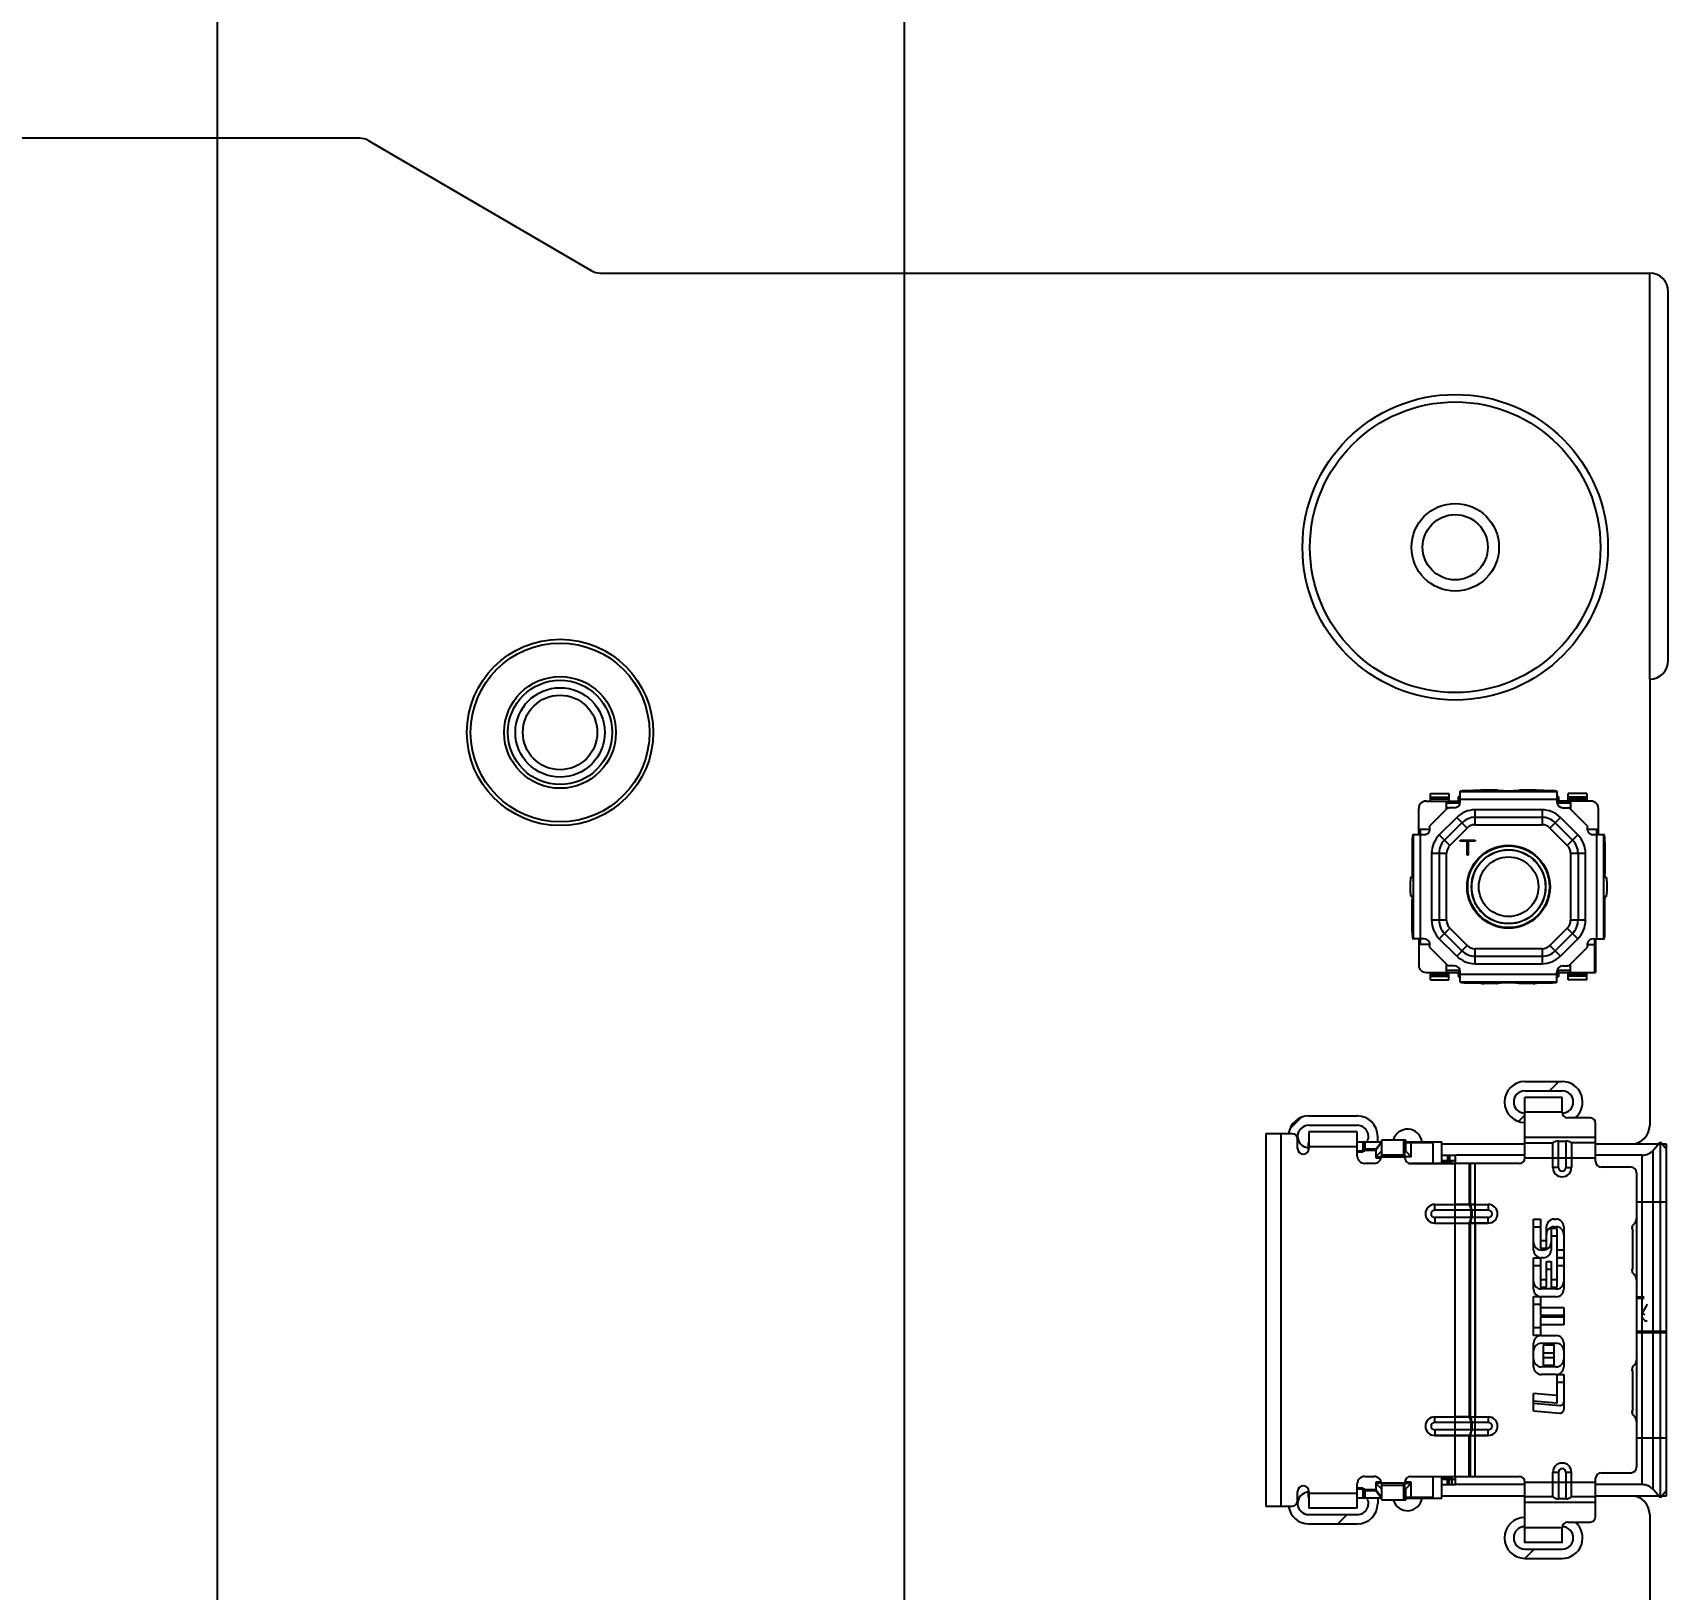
# Model space of a CAD drawing. Header units: millimetres. Extents: x 0 to 841, y 0 to 594.
# Drawn here: x 477.89 to 521.8, y 445.87 to 487.65 of the extents above; entities that cross this region are included whole.
import ezdxf

# ---------------------------------------------------------------- set-up
doc = ezdxf.new("R2010")
doc.units = ezdxf.units.MM
doc.header["$LTSCALE"] = 46.255
doc.layers.get('0').update_dxf_attribs({"linetype": 'CONTINUOUS'})
doc.layers.add('ASSEM_MEM', color=7, linetype='CONTINUOUS')
doc.styles.get("Standard").update_dxf_attribs({"font": 'txt', "width": 0.8})
doc.dimstyles.new('DIMSTYLE_1', dxfattribs={"dimtxt": 3, "dimasz": 2.1, "dimexe": 2, "dimexo": 1, "dimgap": 0.75, "dimtad": 0, "dimtih": 1, "dimtoh": 1, "dimzin": 0, "dimdsep": 46, "dimtxsty": 'STANDARD', "dimblk": '_FILLED', "dimblk1": '_FILLED', "dimblk2": '_FILLED', "dimcen": 0.09, "dimazin": 0, "dimtp": 0.01, "dimtm": 0.01, "dimtfac": 1, "dimtofl": 0, "dimtmove": 0, "dimatfit": 3, "dimldrblk": '_FILLED', "dimfxl": 1, "dimtolj": 1, "dimtzin": 0, "dimarcsym": 0})

# ---------------------------------------------------------------- blocks, each defined once
blk = doc.blocks.new('*D22')
at = {"color": 2, "linetype": 'CONTINUOUS'}
blk.add_line((482.856, 415.425), (482.856, 493.815), dxfattribs=at)
at = {"color": 2, "linetype": 'CONTINUOUS', "insert": (479.106, 495.315), "char_height": 3, "width": 12, "attachment_point": 1, "rotation": 90, "line_spacing_factor": 0.9}
blk.add_mtext('69.45', dxfattribs=at)
blk = doc.blocks.new('_FILLED')
at = {"color": 0, "linetype": 'BYBLOCK'}
blk.add_solid([(0, 0), (-1, 0.167), (-1, -0.167)], dxfattribs=at)
blk = doc.blocks.new('*D25')
at = {"color": 2, "linetype": 'CONTINUOUS'}
blk.add_line((501.301, 436.115), (501.301, 493.815), dxfattribs=at)
at = {"color": 2, "linetype": 'CONTINUOUS', "insert": (497.551, 495.315), "char_height": 3, "width": 12, "attachment_point": 1, "rotation": 90, "line_spacing_factor": 0.9}
blk.add_mtext('87.90', dxfattribs=at)

msp = doc.modelspace()

# ---------------------------------------------------------------- linework, layer by layer
at = {"layer": 'ASSEM_MEM', "color": 7, "linetype": 'CONTINUOUS'}
for p, q in [((486.665, 484.815), (417.138, 484.815)), ((486.918, 484.747), (492.884, 481.263)), ((493.136, 481.195), (521.301, 481.195)), ((521.301, 470.295), (521.301, 458.315)), ((515.413, 467.222), (515.913, 467.222)), ((515.413, 467.022), (515.413, 467.222)), ((515.913, 467.222), (515.913, 467.022)), ((516.213, 467.002), (516.213, 467.276)), ((516.766, 467.313), (516.361, 467.299)), ((516.85, 467.318), (516.832, 467.316)), ((517.181, 467.318), (516.85, 467.318)), ((517.188, 467.316), (517.181, 467.318)), ((517.844, 467.318), (517.839, 467.316)), ((518.177, 467.318), (517.844, 467.318)), ((518.195, 467.316), (518.177, 467.318)), ((518.666, 467.299), (518.261, 467.313)), ((518.813, 467.276), (518.813, 467.002)), ((519.613, 467.222), (519.113, 467.222)), ((519.113, 467.022), (519.113, 467.222)), ((519.613, 467.222), (519.613, 467.022)), ((515.101, 466.122), (515.101, 466.822)), ((515.301, 467.022), (516.163, 467.022)), ((515.892, 466.849), (515.391, 466.347)), ((515.413, 467.125), (515.913, 467.125)), ((515.851, 466.807), (515.851, 467.022)), ((516.053, 466.842), (515.927, 466.842)), ((516.213, 467.135), (516.163, 467.135)), ((516.163, 467.135), (516.213, 467.085)), ((516.163, 467.135), (516.163, 467.022)), ((516.163, 467.022), (516.198, 466.987)), ((516.198, 466.987), (516.21, 466.976)), ((518.863, 467.135), (518.813, 467.135)), ((518.863, 467.135), (518.813, 467.085)), ((518.828, 466.987), (518.817, 466.976)), ((518.863, 467.022), (518.828, 466.987)), ((518.863, 467.022), (518.863, 467.135)), ((519.726, 467.022), (518.863, 467.022)), ((518.973, 466.842), (519.099, 466.842)), ((519.613, 467.125), (519.113, 467.125)), ((519.636, 466.347), (519.135, 466.849)), ((519.176, 467.022), (519.176, 466.807)), ((519.926, 466.122), (519.926, 466.822)), ((516.262, 466.441), (515.795, 465.974)), ((516.616, 466.587), (518.411, 466.587)), ((518.765, 466.441), (519.232, 465.974)), ((514.926, 465.922), (514.926, 465.072)), ((514.951, 466.122), (515.244, 466.122)), ((515.101, 466.272), (515.404, 466.272)), ((516.213, 465.972), (516.613, 465.972)), ((516.213, 465.947), (516.213, 465.972)), ((516.401, 465.947), (516.213, 465.947)), ((516.401, 465.572), (516.401, 465.947)), ((516.613, 465.947), (516.426, 465.947)), ((516.426, 465.947), (516.426, 465.572)), ((516.613, 465.972), (516.613, 465.947)), ((519.623, 466.272), (519.926, 466.272)), ((519.782, 466.122), (520.076, 466.122)), ((520.101, 465.922), (520.101, 465.072)), ((515.648, 465.62), (515.648, 463.824)), ((516.426, 465.572), (516.401, 465.572)), ((519.378, 465.62), (519.378, 463.824)), ((514.913, 464.972), (514.888, 464.972)), ((520.113, 464.972), (520.138, 464.972)), ((514.876, 464.872), (514.876, 464.572)), ((520.151, 464.872), (520.151, 464.572)), ((514.913, 464.472), (514.888, 464.472)), ((514.926, 463.522), (514.926, 464.372)), ((520.101, 463.522), (520.101, 464.372)), ((520.113, 464.472), (520.138, 464.472)), ((515.244, 463.322), (514.951, 463.322)), ((515.101, 463.322), (515.101, 462.622)), ((516.262, 463.004), (515.795, 463.471)), ((518.765, 463.004), (519.232, 463.471)), ((519.782, 463.322), (520.076, 463.322)), ((519.831, 462.422), (519.831, 463.322)), ((519.851, 463.322), (519.851, 462.422)), ((515.404, 463.172), (515.101, 463.172)), ((515.391, 463.097), (515.892, 462.596)), ((516.616, 462.857), (518.411, 462.857)), ((519.135, 462.596), (519.636, 463.097)), ((519.623, 463.172), (519.831, 463.172)), ((515.301, 462.422), (516.163, 462.422)), ((515.413, 462.222), (515.413, 462.422)), ((515.851, 462.422), (515.851, 462.637)), ((515.913, 462.222), (515.913, 462.422)), ((516.053, 462.602), (515.927, 462.602)), ((516.163, 462.422), (516.198, 462.457)), ((516.163, 462.422), (516.163, 462.31)), ((516.163, 462.31), (516.213, 462.36)), ((516.198, 462.457), (516.21, 462.469)), ((516.213, 462.169), (516.213, 462.442)), ((518.813, 462.169), (518.813, 462.442)), ((518.863, 462.31), (518.813, 462.36)), ((518.828, 462.457), (518.817, 462.469)), ((518.863, 462.422), (518.828, 462.457)), ((518.863, 462.422), (519.851, 462.422)), ((518.863, 462.31), (518.863, 462.422)), ((518.973, 462.602), (519.099, 462.602)), ((519.113, 462.222), (519.113, 462.422)), ((519.176, 462.422), (519.176, 462.637)), ((519.613, 462.222), (519.613, 462.422)), ((515.413, 462.319), (515.913, 462.319)), ((515.413, 462.222), (515.913, 462.222)), ((516.163, 462.31), (516.213, 462.31)), ((516.361, 462.145), (516.766, 462.132)), ((516.832, 462.128), (516.85, 462.126)), ((517.181, 462.126), (516.85, 462.126)), ((517.181, 462.127), (517.188, 462.128)), ((517.839, 462.128), (517.844, 462.126)), ((518.177, 462.126), (517.844, 462.126)), ((518.177, 462.126), (518.195, 462.128)), ((518.261, 462.132), (518.666, 462.145)), ((518.813, 462.31), (518.863, 462.31)), ((519.613, 462.319), (519.113, 462.319)), ((519.613, 462.222), (519.113, 462.222)), ((517.951, 457.445), (517.951, 459.069)), ((518.949, 459.07), (517.952, 459.07)), ((518.95, 459.07), (518.949, 459.07)), ((518.949, 459.07), (518.95, 459.07)), ((518.95, 459.07), (518.95, 459.07)), ((518.95, 459.07), (518.951, 459.069)), ((518.951, 458.67), (518.951, 459.069)), ((518.951, 459.069), (518.951, 459.069)), ((519.701, 458.52), (519.101, 458.52)), ((511.701, 458.095), (511.001, 458.095)), ((511.001, 458.095), (511.001, 448.095)), ((511.851, 457.695), (511.851, 457.945)), ((513.451, 458.145), (512.151, 458.145)), ((512.151, 458.145), (512.151, 457.695)), ((513.451, 457.495), (513.451, 458.145)), ((519.851, 457.345), (519.851, 458.37)), ((512.151, 457.85), (512.131, 457.85)), ((512.131, 457.85), (512.131, 457.624)), ((513.451, 457.875), (514.101, 457.875)), ((513.651, 457.625), (513.451, 457.625)), ((513.601, 457.6), (513.451, 457.6)), ((513.601, 457.85), (513.651, 457.85)), ((513.601, 457.85), (513.601, 457.6)), ((513.601, 457.65), (513.951, 457.65)), ((513.651, 457.875), (513.651, 457.625)), ((513.951, 457.675), (513.651, 457.675)), ((513.951, 457.675), (514.101, 457.875)), ((514.101, 457.85), (513.951, 457.65)), ((513.951, 457.675), (513.951, 457.45)), ((514.101, 457.625), (513.951, 457.475)), ((514.751, 457.925), (514.101, 457.925)), ((514.101, 457.925), (514.101, 457.495)), ((514.701, 457.475), (514.701, 457.925)), ((514.701, 457.875), (515.726, 457.875)), ((514.731, 457.445), (514.731, 457.875)), ((514.751, 457.625), (514.731, 457.625)), ((514.751, 457.875), (514.751, 457.925)), ((514.751, 457.625), (514.751, 457.875)), ((515.492, 457.85), (514.751, 457.85)), ((514.751, 457.625), (514.901, 457.475)), ((514.901, 457.475), (514.901, 457.875)), ((515.492, 457.295), (515.492, 457.85)), ((515.726, 457.295), (515.726, 457.875)), ((515.726, 457.515), (516.076, 457.515)), ((516.076, 457.515), (516.076, 457.295)), ((517.951, 457.515), (516.148, 457.515)), ((517.951, 457.845), (518.701, 457.845)), ((518.701, 457.186), (518.701, 457.845)), ((518.851, 457.895), (519.051, 457.895)), ((519.851, 457.845), (519.201, 457.845)), ((519.201, 457.845), (519.201, 457.186)), ((521.101, 457.515), (519.851, 457.515)), ((521.594, 457.865), (521.398, 457.647)), ((521.594, 452.795), (521.594, 457.865)), ((521.751, 457.67), (521.594, 457.865)), ((521.751, 448.519), (521.751, 457.67)), ((513.901, 457.295), (513.651, 457.295)), ((513.951, 457.475), (514.098, 457.475)), ((513.951, 457.45), (514.094, 457.45)), ((514.731, 457.475), (514.701, 457.475)), ((514.901, 457.475), (514.731, 457.475)), ((517.801, 457.295), (514.881, 457.295)), ((514.881, 457.295), (516.081, 457.295)), ((516.076, 457.365), (515.726, 457.365)), ((515.726, 457.345), (515.99, 457.345)), ((520.801, 457.195), (520.001, 457.195)), ((520.951, 457.045), (520.951, 449.145)), ((515.531, 456.195), (516.969, 456.195)), ((515.531, 456.195), (516.081, 456.195)), ((516.457, 456.194), (516.081, 456.194)), ((516.478, 456.195), (516.457, 456.194)), ((518.186, 455.801), (518.366, 455.801)), ((518.186, 455.176), (518.186, 455.801)), ((518.366, 455.801), (518.366, 455.251)), ((518.734, 455.801), (518.791, 455.801)), ((515.531, 455.695), (516.969, 455.695)), ((516.478, 455.695), (516.457, 455.695)), ((516.619, 455.695), (516.478, 455.695)), ((516.969, 455.695), (516.619, 455.695)), ((518.186, 455.595), (518.366, 455.595)), ((518.186, 454.97), (518.186, 455.595)), ((518.366, 455.595), (518.366, 455.045)), ((518.528, 455.045), (518.528, 455.39)), ((518.529, 455.251), (518.529, 455.596)), ((518.653, 455.315), (518.653, 454.97)), ((518.654, 455.521), (518.654, 455.176)), ((518.791, 455.34), (518.678, 455.34)), ((518.791, 455.546), (518.679, 455.546)), ((518.733, 455.595), (518.791, 455.595)), ((518.816, 454.971), (518.816, 455.521)), ((518.816, 454.765), (518.816, 455.315)), ((518.996, 455.596), (518.996, 454.971)), ((518.996, 455.39), (518.996, 454.765)), ((520.851, 454.495), (520.851, 455.495)), ((518.391, 455.226), (518.503, 455.226)), ((518.391, 455.02), (518.503, 455.02)), ((518.448, 454.971), (518.391, 454.971)), ((518.996, 454.971), (518.816, 454.971)), ((518.186, 454.766), (518.366, 454.766)), ((518.186, 454.131), (518.186, 454.766)), ((518.186, 454.56), (518.366, 454.56)), ((518.186, 453.925), (518.186, 454.56)), ((518.366, 454.766), (518.366, 454.206)), ((518.366, 454.56), (518.366, 454)), ((518.448, 454.765), (518.391, 454.765)), ((518.528, 454.46), (518.653, 454.46)), ((518.528, 454), (518.528, 454.46)), ((518.529, 454.666), (518.654, 454.666)), ((518.529, 454.206), (518.529, 454.666)), ((518.653, 454.46), (518.653, 454)), ((518.654, 454.666), (518.654, 454.206)), ((518.816, 454.766), (518.996, 454.766)), ((518.816, 454.206), (518.816, 454.766)), ((518.996, 454.765), (518.816, 454.765)), ((518.816, 454.56), (518.996, 454.56)), ((518.816, 454), (518.816, 454.56)), ((518.996, 454.766), (518.996, 454.131)), ((518.996, 454.56), (518.996, 453.925)), ((518.391, 454.181), (518.503, 454.181)), ((518.678, 454.181), (518.791, 454.181)), ((518.186, 453.721), (518.366, 453.721)), ((518.186, 452.881), (518.186, 453.721)), ((518.366, 453.721), (518.366, 453.454)), ((518.391, 453.975), (518.503, 453.975)), ((518.791, 453.926), (518.391, 453.926)), ((518.791, 453.72), (518.391, 453.72)), ((518.678, 453.975), (518.791, 453.975)), ((520.951, 453.72), (521.151, 453.72)), ((521.151, 453.67), (520.951, 453.67)), ((518.186, 453.515), (518.366, 453.515)), ((518.186, 452.675), (518.186, 453.515)), ((518.366, 453.515), (518.366, 453.247)), ((518.366, 453.149), (518.366, 452.881)), ((518.391, 453.429), (518.996, 453.429)), ((518.391, 453.222), (518.996, 453.222)), ((518.996, 453.174), (518.391, 453.174)), ((518.996, 453.429), (518.996, 453.174)), ((518.996, 453.222), (518.996, 452.967)), ((521.237, 453.52), (521.107, 453.295)), ((518.366, 452.881), (518.186, 452.881)), ((518.366, 452.942), (518.366, 452.675)), ((518.996, 452.967), (518.391, 452.967)), ((518.391, 452.676), (518.791, 452.676)), ((521.751, 452.745), (520.951, 452.745)), ((520.973, 452.795), (521.751, 452.795)), ((521.594, 448.325), (521.594, 452.745)), ((518.366, 452.675), (518.186, 452.675)), ((518.186, 452.041), (518.186, 452.471)), ((518.186, 451.835), (518.186, 452.265)), ((518.391, 452.47), (518.791, 452.47)), ((518.441, 452.397), (518.441, 452.116)), ((518.716, 452.421), (518.466, 452.421)), ((518.741, 452.116), (518.741, 452.396)), ((518.996, 452.471), (518.996, 452.041)), ((518.996, 452.265), (518.996, 451.835)), ((518.791, 451.836), (518.391, 451.836)), ((518.441, 452.19), (518.441, 451.91)), ((518.466, 452.215), (518.716, 452.215)), ((518.466, 452.091), (518.716, 452.091)), ((518.466, 451.885), (518.716, 451.885)), ((518.741, 451.91), (518.741, 452.19)), ((518.791, 451.63), (518.391, 451.63)), ((518.816, 451.631), (518.996, 451.631)), ((518.816, 451.091), (518.816, 451.631)), ((518.816, 451.425), (518.996, 451.425)), ((518.816, 450.885), (518.816, 451.425)), ((518.996, 451.631), (518.996, 450.901)), ((518.996, 451.425), (518.996, 450.695)), ((520.851, 450.695), (520.851, 451.695)), ((518.789, 451.066), (518.186, 451.119)), ((518.186, 450.863), (518.186, 451.119)), ((515.531, 450.495), (516.081, 450.495)), ((515.531, 450.495), (516.969, 450.495)), ((516.457, 450.495), (516.081, 450.495)), ((516.478, 450.494), (516.457, 450.494)), ((516.478, 450.494), (516.619, 450.494)), ((518.789, 450.86), (518.186, 450.912)), ((518.186, 450.656), (518.186, 450.912)), ((518.186, 450.863), (518.887, 450.802)), ((518.186, 450.656), (518.887, 450.595)), ((516.457, 449.995), (515.531, 449.995)), ((515.531, 449.995), (516.969, 449.995)), ((516.457, 449.995), (516.478, 449.995)), ((516.969, 449.995), (516.619, 449.995)), ((513.651, 448.895), (513.901, 448.895)), ((514.094, 448.74), (513.951, 448.74)), ((513.951, 448.74), (513.951, 448.515)), ((514.731, 448.315), (514.731, 448.745)), ((514.901, 448.74), (514.731, 448.74)), ((514.881, 448.895), (517.801, 448.895)), ((514.901, 448.315), (514.901, 448.74)), ((515.492, 448.34), (515.492, 448.895)), ((515.726, 448.315), (515.726, 448.895)), ((515.99, 448.845), (515.726, 448.845)), ((515.726, 448.825), (516.076, 448.825)), ((516.076, 448.895), (516.076, 448.675)), ((517.951, 447.121), (517.951, 448.745)), ((518.701, 448.345), (518.701, 449.004)), ((519.201, 448.345), (519.201, 449.004)), ((519.851, 447.82), (519.851, 448.845)), ((520.001, 448.995), (520.801, 448.995)), ((511.851, 448.245), (511.851, 448.495)), ((512.131, 448.565), (512.131, 448.34)), ((512.131, 448.34), (512.151, 448.34)), ((512.151, 448.495), (512.151, 448.045)), ((513.451, 448.045), (513.451, 448.695)), ((513.451, 448.59), (513.601, 448.59)), ((513.451, 448.565), (513.651, 448.565)), ((514.101, 448.315), (513.451, 448.315)), ((513.601, 448.59), (513.601, 448.34)), ((513.601, 448.54), (513.951, 448.54)), ((513.651, 448.34), (513.601, 448.34)), ((513.651, 448.565), (513.651, 448.315)), ((513.651, 448.515), (513.951, 448.515)), ((514.098, 448.715), (513.951, 448.715)), ((513.951, 448.715), (514.101, 448.565)), ((513.951, 448.54), (514.101, 448.34)), ((513.951, 448.515), (514.101, 448.315)), ((514.101, 448.695), (514.101, 448.265)), ((514.731, 448.715), (514.701, 448.715)), ((514.701, 448.265), (514.701, 448.715)), ((514.701, 448.315), (515.726, 448.315)), ((514.731, 448.715), (514.901, 448.715)), ((514.731, 448.565), (514.751, 448.565)), ((514.751, 448.565), (514.901, 448.715)), ((514.751, 448.315), (514.751, 448.565)), ((514.751, 448.34), (515.492, 448.34)), ((514.751, 448.315), (514.751, 448.265)), ((515.726, 448.675), (516.076, 448.675)), ((517.951, 448.675), (516.148, 448.675)), ((518.701, 448.345), (517.951, 448.345)), ((519.051, 448.295), (518.851, 448.295)), ((519.851, 448.345), (519.201, 448.345)), ((521.101, 448.675), (519.851, 448.675)), ((521.594, 448.325), (521.398, 448.542)), ((521.751, 448.519), (521.594, 448.325)), ((511.001, 448.095), (511.701, 448.095)), ((513.451, 448.045), (512.151, 448.045)), ((514.101, 448.265), (514.751, 448.265)), ((521.301, 447.875), (521.301, 444.795)), ((518.951, 447.121), (518.951, 447.52)), ((519.101, 447.67), (519.701, 447.67)), ((518.949, 447.12), (517.952, 447.12))]:
    msp.add_line(p, q, dxfattribs=at)
at = {"layer": 'ASSEM_MEM', "color": 4, "linetype": 'CONTINUOUS'}
for p, q in [((521.301, 470.295), (521.301, 481.195)), ((521.801, 470.795), (521.801, 480.695)), ((517.951, 459.495), (518.951, 459.495)), ((517.951, 459.245), (518.951, 459.245)), ((512.151, 458.57), (513.451, 458.57)), ((512.151, 458.32), (513.451, 458.32)), ((514.001, 457.875), (514.001, 458.02)), ((517.951, 457.815), (515.726, 457.815)), ((521.751, 457.815), (519.851, 457.815)), ((521.751, 457.67), (521.751, 457.815)), ((514.001, 448.315), (514.001, 448.17)), ((515.726, 448.375), (517.951, 448.375)), ((519.851, 448.375), (521.751, 448.375)), ((521.751, 448.375), (521.751, 448.519)), ((512.151, 447.87), (513.451, 447.87)), ((512.151, 447.62), (513.451, 447.62)), ((517.951, 446.945), (518.951, 446.945)), ((517.951, 446.695), (518.951, 446.695))]:
    msp.add_line(p, q, dxfattribs=at)
at = {"layer": 'ASSEM_MEM', "color": 9, "linetype": 'CONTINUOUS'}
for p, q in [((518.813, 467.272), (516.213, 467.272)), ((516.832, 467.316), (517.188, 467.316)), ((517.839, 467.316), (518.195, 467.316)), ((515.913, 467.071), (515.413, 467.071)), ((515.851, 466.972), (516.209, 466.972)), ((516.213, 467.074), (518.813, 467.074)), ((518.411, 466.787), (516.616, 466.787)), ((516.616, 466.387), (516.616, 466.787)), ((518.411, 466.787), (518.411, 466.387)), ((518.817, 466.972), (519.176, 466.972)), ((519.613, 467.071), (519.113, 467.071)), ((515.653, 466.115), (516.121, 466.582)), ((516.403, 466.299), (515.936, 465.832)), ((516.121, 466.582), (516.403, 466.299)), ((516.616, 466.387), (518.411, 466.387)), ((518.623, 466.299), (518.906, 466.582)), ((519.09, 465.832), (518.623, 466.299)), ((518.906, 466.582), (519.373, 466.115)), ((514.953, 466.122), (514.953, 463.322)), ((515.151, 466.122), (515.151, 466.272)), ((515.151, 463.322), (515.151, 466.122)), ((515.936, 465.832), (515.653, 466.115)), ((519.373, 466.115), (519.09, 465.832)), ((519.875, 466.122), (519.875, 463.322)), ((519.876, 466.272), (519.876, 466.122)), ((520.074, 463.322), (520.074, 466.122)), ((515.448, 465.62), (515.848, 465.62)), ((515.448, 465.62), (515.448, 463.824)), ((515.848, 463.824), (515.848, 465.62)), ((519.178, 465.62), (519.578, 465.62)), ((519.178, 465.62), (519.178, 463.824)), ((519.578, 463.824), (519.578, 465.62)), ((515.848, 463.824), (515.448, 463.824)), ((519.578, 463.824), (519.178, 463.824)), ((515.151, 463.172), (515.151, 463.322)), ((515.653, 463.329), (515.936, 463.612)), ((516.121, 462.862), (515.653, 463.329)), ((515.936, 463.612), (516.403, 463.145)), ((518.623, 463.145), (519.09, 463.612)), ((519.373, 463.329), (518.906, 462.862)), ((519.09, 463.612), (519.373, 463.329)), ((516.403, 463.145), (516.121, 462.862)), ((518.411, 463.057), (516.616, 463.057)), ((516.616, 462.657), (516.616, 463.057)), ((518.411, 463.057), (518.411, 462.657)), ((518.906, 462.862), (518.623, 463.145)), ((515.413, 462.374), (515.913, 462.374)), ((516.209, 462.472), (515.851, 462.472)), ((518.813, 462.371), (516.213, 462.371)), ((516.616, 462.657), (518.411, 462.657)), ((519.176, 462.472), (518.817, 462.472)), ((519.113, 462.374), (519.613, 462.374)), ((516.213, 462.172), (518.813, 462.172)), ((517.188, 462.128), (516.832, 462.128)), ((518.195, 462.128), (517.839, 462.128)), ((518.951, 458.67), (517.951, 458.67)), ((511.401, 458.095), (511.401, 448.095)), ((519.851, 457.995), (517.951, 457.995)), ((513.451, 457.745), (512.151, 457.745)), ((514.101, 457.525), (514.701, 457.525)), ((514.722, 457.875), (514.722, 457.925)), ((514.729, 457.925), (514.729, 457.875)), ((515.875, 457.515), (515.875, 457.345)), ((515.926, 457.515), (515.926, 457.295)), ((518.851, 457.186), (518.851, 457.895)), ((519.051, 457.895), (519.051, 457.186)), ((521.101, 452.795), (521.101, 457.515)), ((521.398, 452.795), (521.398, 457.647)), ((514.1, 457.475), (514.701, 457.475)), ((515.875, 457.345), (515.876, 457.295)), ((515.99, 457.345), (515.954, 457.295)), ((516.081, 448.895), (516.081, 457.295)), ((516.457, 457.295), (516.457, 456.194)), ((516.478, 457.295), (516.478, 456.195)), ((516.619, 448.895), (516.619, 457.295)), ((517.951, 457.445), (519.851, 457.445)), ((518.851, 457.186), (518.701, 457.186)), ((519.051, 457.186), (519.201, 457.186)), ((515.531, 456.045), (515.531, 456.195)), ((516.969, 456.195), (516.969, 456.045)), ((520.951, 456.265), (521.751, 456.265)), ((516.969, 456.045), (515.531, 456.045)), ((516.969, 455.845), (515.531, 455.845)), ((515.531, 455.845), (515.531, 455.695)), ((516.504, 456.045), (516.504, 455.845)), ((516.525, 456.045), (516.525, 455.845)), ((516.619, 455.695), (516.619, 455.845)), ((516.969, 455.695), (516.969, 455.845)), ((516.081, 450.495), (516.081, 455.695)), ((516.457, 455.695), (516.457, 450.495)), ((516.457, 455.695), (516.457, 450.494)), ((516.478, 450.495), (516.478, 455.695)), ((516.478, 455.695), (516.478, 450.494)), ((516.619, 455.695), (516.619, 450.495)), ((521.101, 448.675), (521.101, 452.745)), ((521.398, 448.542), (521.398, 452.745)), ((515.531, 450.345), (515.531, 450.495)), ((516.969, 450.495), (516.969, 450.345)), ((516.969, 450.345), (515.531, 450.345)), ((516.969, 450.145), (515.531, 450.145)), ((515.531, 450.145), (515.531, 449.995)), ((516.504, 450.345), (516.504, 450.145)), ((516.525, 450.345), (516.525, 450.145)), ((516.969, 449.995), (516.969, 450.145)), ((516.457, 448.895), (516.457, 449.995)), ((516.478, 449.995), (516.478, 448.895)), ((521.751, 449.925), (520.951, 449.925)), ((515.876, 448.895), (515.875, 448.845)), ((515.875, 448.675), (515.875, 448.845)), ((515.926, 448.675), (515.926, 448.895)), ((515.954, 448.895), (515.99, 448.845)), ((515.99, 448.845), (515.99, 448.675)), ((517.951, 448.745), (519.851, 448.745)), ((518.851, 449.004), (518.701, 449.004)), ((518.851, 449.004), (518.851, 448.295)), ((519.201, 449.004), (519.051, 449.004)), ((519.051, 449.004), (519.051, 448.295)), ((512.151, 448.445), (513.451, 448.445)), ((514.701, 448.715), (514.1, 448.715)), ((514.101, 448.665), (514.701, 448.665)), ((514.722, 448.265), (514.722, 448.315)), ((514.729, 448.315), (514.729, 448.265)), ((519.851, 448.195), (517.951, 448.195)), ((517.951, 447.52), (518.951, 447.52))]:
    msp.add_line(p, q, dxfattribs=at)
at = {"layer": 'ASSEM_MEM', "color": 2, "linetype": 'CONTINUOUS'}
for p, q in [((518.608, 459.245), (518.858, 459.495)), ((511.64, 458.224), (511.946, 458.53)), ((517.784, 458.421), (517.951, 458.588)), ((512.929, 447.62), (513.179, 447.87)), ((517.951, 446.695), (518.201, 446.945))]:
    msp.add_line(p, q, dxfattribs=at)
at = {"layer": 'ASSEM_MEM', "color": 7, "linetype": 'CONTINUOUS'}
for centre, radius in [((516.081, 473.835), 4.1), ((516.081, 473.835), 3.9), ((516.081, 473.835), 1.175), ((516.081, 473.835), 0.875), ((492.051, 468.865), 2.5), ((492.051, 468.865), 2.4), ((492.051, 468.865), 1.5), ((492.051, 468.865), 1.4), ((492.051, 468.865), 1.2), ((492.051, 468.865), 1), ((517.513, 464.722), 1.113), ((517.513, 464.722), 0.99), ((517.513, 464.722), 0.8)]:
    msp.add_circle(centre, radius, dxfattribs=at)
at = {"layer": 'ASSEM_MEM', "color": 9, "linetype": 'CONTINUOUS'}
for radius in [1.095, 0.995]:
    msp.add_circle((517.513, 464.722), radius, dxfattribs=at)
at = {"layer": 'ASSEM_MEM', "color": 7, "linetype": 'CONTINUOUS'}
for centre, radius, start, end in [((486.665, 484.315), 0.5, 59.7206, 90), ((493.136, 481.695), 0.5, 239.7206, 270), ((515.301, 466.822), 0.2, 90, 180), ((515.927, 466.942), 0.1, 249.4698, 270), ((516.053, 467.002), 0.16, 270, 360), ((518.973, 467.002), 0.16, 180, 270), ((519.099, 466.942), 0.1, 270, 290.5302), ((519.726, 466.822), 0.2, 0, 90), ((515.244, 466.282), 0.16, 270, 23.9794), ((516.616, 466.087), 0.5, 90, 135), ((518.411, 466.087), 0.5, 45, 90), ((519.782, 466.282), 0.16, 156.0206, 270), ((516.148, 465.62), 0.5, 135, 180), ((518.878, 465.62), 0.5, 0, 45), ((516.148, 463.824), 0.5, 180, 225), ((518.878, 463.824), 0.5, 315, 360), ((515.244, 463.162), 0.16, 336.0206, 90), ((519.782, 463.162), 0.16, 90, 203.9794), ((516.616, 463.357), 0.5, 225, 270), ((518.411, 463.357), 0.5, 270, 315), ((515.301, 462.622), 0.2, 180, 270), ((515.927, 462.502), 0.1, 90, 110.5302), ((516.053, 462.442), 0.16, 0, 90), ((518.973, 462.442), 0.16, 90, 180), ((519.099, 462.502), 0.1, 69.4698, 90), ((519.101, 458.67), 0.15, 180, 270), ((518.951, 458.945), 0.3, 270, 270.6994), ((519.701, 458.37), 0.15, 0, 90), ((511.701, 457.945), 0.15, 0, 90), ((520.801, 458.315), 0.5, 270, 360), ((512.001, 457.695), 0.15, 180, 360), ((512.151, 458.02), 0.3, 266.2413, 270), ((513.451, 458.02), 0.3, 330.9412, 331.0695), ((518.851, 457.645), 0.25, 90, 126.8699), ((519.051, 457.645), 0.25, 53.1301, 90), ((521.101, 457.915), 0.4, 270, 318), ((513.651, 457.495), 0.2, 180, 270), ((513.901, 457.495), 0.2, 270, 360), ((514.881, 457.445), 0.15, 180, 270.0373), ((517.801, 457.445), 0.15, 270, 360), ((518.951, 457.186), 0.25, 180, 360), ((520.001, 457.345), 0.15, 180, 270), ((520.801, 457.045), 0.15, 0, 90), ((515.531, 455.945), 0.25, 90, 270), ((516.969, 455.945), 0.25, 270, 90), ((518.734, 455.596), 0.205, 90, 180), ((518.791, 455.596), 0.205, 0, 90), ((520.751, 455.826), 0.2, 307.9799, 360), ((518.733, 455.39), 0.205, 90, 180), ((518.678, 455.315), 0.025, 90, 180), ((518.679, 455.521), 0.025, 90, 180), ((518.791, 455.39), 0.205, 0, 90), ((518.791, 455.521), 0.025, 0, 90), ((518.791, 455.315), 0.025, 0, 90), ((520.951, 455.57), 0.125, 127.9799, 219.7151), ((518.391, 455.176), 0.205, 180, 270), ((518.391, 454.97), 0.205, 180, 270), ((518.391, 455.251), 0.025, 180, 269.5417), ((518.391, 455.045), 0.025, 180, 270), ((518.449, 455.176), 0.205, 269.9441, 360), ((518.448, 454.97), 0.205, 270, 360), ((518.504, 455.251), 0.025, 269.5417, 360), ((518.503, 455.045), 0.025, 270, 360), ((520.951, 454.42), 0.125, 140.2849, 232.0201), ((518.391, 454.131), 0.205, 180, 270), ((518.391, 454.206), 0.025, 180, 269.5417), ((518.391, 454), 0.025, 180, 270), ((518.504, 454.206), 0.025, 269.5417, 360), ((518.503, 454), 0.025, 270, 360), ((518.678, 454), 0.025, 180, 270), ((518.679, 454.206), 0.025, 180, 269.5417), ((518.791, 454.206), 0.025, 269.5417, 360), ((518.791, 454.131), 0.205, 270, 360), ((518.791, 454), 0.025, 270, 360), ((520.751, 454.164), 0.2, 0, 52.0201), ((518.391, 453.925), 0.205, 180, 270), ((518.791, 453.925), 0.205, 270, 360), ((518.391, 453.454), 0.025, 179.9284, 269.3125), ((518.391, 453.247), 0.025, 180, 270), ((518.391, 453.149), 0.025, 90.4583, 180), ((521.237, 453.22), 0.15, 150, 270), ((521.237, 453.22), 0.1, 150, 180), ((518.391, 452.471), 0.205, 90.0559, 180), ((518.391, 452.942), 0.025, 90, 180), ((518.791, 452.471), 0.205, 0, 90), ((520.973, 452.945), 0.15, 261.4036, 270), ((518.391, 452.265), 0.205, 90, 180), ((518.466, 452.396), 0.025, 90.6875, 179.1486), ((518.716, 452.396), 0.025, 0.0035, 90), ((518.791, 452.265), 0.205, 0, 90), ((518.391, 452.041), 0.205, 180, 270), ((518.391, 451.835), 0.205, 180, 270), ((518.466, 452.19), 0.025, 90, 180), ((518.466, 452.116), 0.025, 180, 270), ((518.466, 451.91), 0.025, 180, 270), ((518.716, 452.19), 0.025, 0, 90), ((518.716, 452.116), 0.025, 270, 360), ((518.716, 451.91), 0.025, 270, 360), ((518.791, 452.041), 0.205, 269.9441, 360), ((518.791, 451.835), 0.205, 270, 360), ((520.951, 451.77), 0.125, 127.9799, 219.7151), ((520.751, 452.026), 0.2, 307.9799, 360), ((518.791, 451.091), 0.025, 264.5439, 359.9999), ((515.531, 450.245), 0.25, 90, 270), ((516.969, 450.245), 0.25, 270, 90), ((518.791, 450.885), 0.025, 265, 360), ((518.896, 450.901), 0.1, 264.9424, 360), ((518.896, 450.695), 0.1, 265, 360), ((520.951, 450.62), 0.125, 140.2849, 232.0201), ((520.751, 450.364), 0.2, 0, 52.0201), ((518.951, 449.004), 0.25, 0, 180), ((513.651, 448.695), 0.2, 90, 180), ((513.901, 448.695), 0.2, 0, 90), ((514.881, 448.745), 0.15, 90, 180), ((517.801, 448.745), 0.15, 0, 89.9627), ((520.001, 448.845), 0.15, 90, 180), ((520.801, 449.145), 0.15, 270, 360), ((512.001, 448.495), 0.15, 0, 180), ((513.451, 448.17), 0.3, 28.9305, 30), ((518.851, 448.545), 0.25, 233.1301, 270), ((519.051, 448.545), 0.25, 270, 306.8699), ((520.801, 447.875), 0.5, 0, 90), ((521.101, 448.275), 0.4, 42, 90), ((511.701, 448.245), 0.15, 270, 360), ((519.101, 447.52), 0.15, 90, 180), ((518.951, 447.245), 0.3, 89.3007, 90), ((519.701, 447.82), 0.15, 270, 360)]:
    msp.add_arc(centre, radius, start, end, dxfattribs=at)
at = {"layer": 'ASSEM_MEM', "color": 4, "linetype": 'CONTINUOUS'}
for centre, radius, start, end in [((521.301, 480.695), 0.5, 0, 90), ((521.301, 470.795), 0.5, 270, 360), ((517.951, 458.945), 0.55, 90, 270), ((518.951, 458.945), 0.55, 309.3858, 90), ((517.951, 458.945), 0.3, 90, 270), ((518.951, 458.945), 0.3, 270.6994, 90), ((512.151, 458.02), 0.55, 90, 172.1592), ((513.451, 458.02), 0.55, 0, 90), ((512.151, 458.02), 0.3, 90, 266.2413), ((513.451, 458.02), 0.3, 331.0695, 90), ((514.801, 457.815), 0.4, 8.6287, 164.0325), ((512.151, 448.17), 0.3, 93.7587, 270), ((513.451, 448.17), 0.3, 270, 28.9305), ((514.801, 448.375), 0.4, 195.9675, 351.3713), ((512.151, 448.17), 0.55, 187.8408, 270), ((513.451, 448.17), 0.55, 270, 360), ((517.951, 447.245), 0.55, 90, 270), ((517.951, 447.245), 0.3, 90, 270), ((518.951, 447.245), 0.55, 270, 50.6142), ((518.951, 447.245), 0.3, 270, 89.3007)]:
    msp.add_arc(centre, radius, start, end, dxfattribs=at)
at = {"layer": 'ASSEM_MEM', "color": 9, "linetype": 'CONTINUOUS'}
for centre, radius, start, end in [((516.616, 466.087), 0.7, 90, 135), ((518.411, 466.087), 0.7, 45, 90), ((516.616, 466.087), 0.3, 90, 135), ((518.411, 466.087), 0.3, 45, 90), ((516.148, 465.62), 0.7, 135, 180), ((518.878, 465.62), 0.7, 0, 45), ((516.148, 465.62), 0.3, 135, 180), ((518.878, 465.62), 0.3, 0, 45), ((516.148, 463.824), 0.7, 180, 225), ((518.878, 463.824), 0.3, 315, 360), ((518.878, 463.824), 0.7, 315, 360), ((516.616, 463.357), 0.7, 225, 270), ((516.616, 463.357), 0.3, 225, 270), ((518.411, 463.357), 0.3, 270, 315), ((518.411, 463.357), 0.7, 270, 315), ((518.951, 457.186), 0.1, 180, 360), ((515.531, 455.945), 0.1, 90, 270), ((516.969, 455.945), 0.1, 270, 90), ((515.531, 450.245), 0.1, 90, 270), ((516.969, 450.245), 0.1, 270, 90), ((518.951, 449.004), 0.1, 0, 180)]:
    msp.add_arc(centre, radius, start, end, dxfattribs=at)
at = {"layer": 'ASSEM_MEM', "color": 7, "linetype": 'CONTINUOUS'}
for points, knots in [([(516.361, 467.299), (516.341, 467.299), (516.306, 467.297), (516.264, 467.292), (516.238, 467.288), (516.226, 467.285), (516.219, 467.282), (516.216, 467.28), (516.213, 467.277), (516.213, 467.276)], [0, 0, 0, 0, 0.390019, 0.703815, 0.82201, 0.910537, 0.943327, 0.968591, 1, 1, 1, 1]), ([(516.832, 467.316), (516.827, 467.316), (516.805, 467.314), (516.783, 467.313), (516.766, 467.313)], [0, 0, 0, 0, 0.232578, 1, 1, 1, 1]), ([(517.513, 467.289), (517.479, 467.289), (517.413, 467.291), (517.322, 467.296), (517.255, 467.303), (517.212, 467.31), (517.195, 467.314), (517.188, 467.316)], [0, 0, 0, 0, 0.314779, 0.602057, 0.836986, 0.928441, 1, 1, 1, 1]), ([(517.839, 467.316), (517.831, 467.314), (517.814, 467.31), (517.771, 467.303), (517.705, 467.296), (517.613, 467.291), (517.548, 467.289), (517.513, 467.289)], [0, 0, 0, 0, 0.071559, 0.163014, 0.397943, 0.685221, 1, 1, 1, 1]), ([(518.261, 467.313), (518.255, 467.313), (518.233, 467.314), (518.211, 467.315), (518.195, 467.316)], [0, 0, 0, 0, 0.265335, 1, 1, 1, 1]), ([(518.813, 467.276), (518.813, 467.277), (518.811, 467.28), (518.807, 467.282), (518.8, 467.285), (518.788, 467.288), (518.762, 467.292), (518.721, 467.297), (518.685, 467.299), (518.666, 467.299)], [0, 0, 0, 0, 0.031409, 0.056673, 0.089463, 0.17799, 0.296185, 0.609982, 1, 1, 1, 1]), ([(514.951, 466.122), (514.949, 466.122), (514.946, 466.119), (514.943, 466.113), (514.94, 466.103), (514.936, 466.087), (514.933, 466.062), (514.93, 466.032), (514.927, 465.985), (514.926, 465.948), (514.926, 465.922)], [0, 0, 0, 0, 0.030552, 0.056674, 0.090981, 0.183862, 0.30695, 0.456, 0.625477, 1, 1, 1, 1]), ([(520.101, 465.922), (520.101, 465.948), (520.1, 465.985), (520.097, 466.032), (520.094, 466.062), (520.09, 466.087), (520.087, 466.103), (520.083, 466.113), (520.081, 466.119), (520.078, 466.122), (520.076, 466.122)], [0, 0, 0, 0, 0.374523, 0.544, 0.693049, 0.816138, 0.909019, 0.943326, 0.969448, 1, 1, 1, 1]), ([(514.888, 464.972), (514.887, 464.972), (514.885, 464.969), (514.883, 464.964), (514.881, 464.954), (514.878, 464.936), (514.876, 464.909), (514.876, 464.885), (514.876, 464.872)], [0, 0, 0, 0, 0.030559, 0.090866, 0.183763, 0.306903, 0.625389, 1, 1, 1, 1]), ([(514.926, 465.072), (514.926, 465.059), (514.925, 465.036), (514.923, 465.008), (514.92, 464.99), (514.918, 464.981), (514.917, 464.975), (514.914, 464.972), (514.913, 464.972)], [0, 0, 0, 0, 0.374611, 0.693096, 0.816237, 0.909133, 0.969441, 1, 1, 1, 1]), ([(520.113, 464.972), (520.112, 464.972), (520.11, 464.975), (520.108, 464.981), (520.106, 464.99), (520.103, 465.008), (520.101, 465.036), (520.101, 465.059), (520.101, 465.072)], [0, 0, 0, 0, 0.030559, 0.090866, 0.183763, 0.306903, 0.625389, 1, 1, 1, 1]), ([(520.151, 464.872), (520.151, 464.885), (520.15, 464.909), (520.148, 464.936), (520.146, 464.954), (520.143, 464.964), (520.142, 464.969), (520.139, 464.972), (520.138, 464.972)], [0, 0, 0, 0, 0.374611, 0.693096, 0.816237, 0.909133, 0.969441, 1, 1, 1, 1]), ([(514.876, 464.572), (514.876, 464.559), (514.876, 464.536), (514.878, 464.508), (514.881, 464.49), (514.883, 464.481), (514.885, 464.475), (514.887, 464.472), (514.888, 464.472)], [0, 0, 0, 0, 0.374611, 0.693096, 0.816237, 0.909133, 0.969441, 1, 1, 1, 1]), ([(520.138, 464.472), (520.139, 464.472), (520.142, 464.475), (520.143, 464.481), (520.146, 464.49), (520.148, 464.508), (520.15, 464.536), (520.151, 464.559), (520.151, 464.572)], [0, 0, 0, 0, 0.030559, 0.090866, 0.183763, 0.306903, 0.625389, 1, 1, 1, 1]), ([(514.913, 464.472), (514.914, 464.472), (514.917, 464.469), (514.918, 464.464), (514.92, 464.454), (514.923, 464.436), (514.925, 464.409), (514.926, 464.385), (514.926, 464.372)], [0, 0, 0, 0, 0.030559, 0.090866, 0.183763, 0.306903, 0.625389, 1, 1, 1, 1]), ([(520.101, 464.372), (520.101, 464.385), (520.101, 464.409), (520.103, 464.436), (520.106, 464.454), (520.108, 464.464), (520.11, 464.469), (520.112, 464.472), (520.113, 464.472)], [0, 0, 0, 0, 0.374611, 0.693096, 0.816237, 0.909133, 0.969441, 1, 1, 1, 1]), ([(514.926, 463.522), (514.926, 463.497), (514.927, 463.46), (514.93, 463.412), (514.933, 463.383), (514.936, 463.358), (514.94, 463.341), (514.943, 463.331), (514.946, 463.326), (514.949, 463.322), (514.951, 463.322)], [0, 0, 0, 0, 0.374523, 0.544, 0.693049, 0.816138, 0.909019, 0.943326, 0.969448, 1, 1, 1, 1]), ([(520.076, 463.322), (520.078, 463.322), (520.081, 463.326), (520.083, 463.331), (520.087, 463.341), (520.09, 463.358), (520.094, 463.383), (520.097, 463.412), (520.1, 463.46), (520.101, 463.497), (520.101, 463.522)], [0, 0, 0, 0, 0.030552, 0.056674, 0.090981, 0.183862, 0.30695, 0.456, 0.625477, 1, 1, 1, 1]), ([(516.213, 462.169), (516.213, 462.167), (516.216, 462.165), (516.219, 462.163), (516.226, 462.16), (516.238, 462.157), (516.264, 462.152), (516.306, 462.148), (516.341, 462.146), (516.361, 462.145)], [0, 0, 0, 0, 0.031409, 0.056673, 0.089463, 0.17799, 0.296185, 0.609982, 1, 1, 1, 1]), ([(516.766, 462.132), (516.771, 462.132), (516.794, 462.131), (516.816, 462.129), (516.832, 462.128)], [0, 0, 0, 0, 0.265335, 1, 1, 1, 1]), ([(517.188, 462.128), (517.195, 462.13), (517.212, 462.134), (517.255, 462.142), (517.322, 462.149), (517.413, 462.154), (517.479, 462.155), (517.513, 462.155)], [0, 0, 0, 0, 0.071559, 0.163014, 0.397943, 0.685221, 1, 1, 1, 1]), ([(517.513, 462.155), (517.548, 462.155), (517.613, 462.154), (517.705, 462.149), (517.771, 462.142), (517.814, 462.134), (517.831, 462.13), (517.839, 462.128)], [0, 0, 0, 0, 0.314779, 0.602057, 0.836986, 0.928441, 1, 1, 1, 1]), ([(518.195, 462.128), (518.2, 462.128), (518.222, 462.13), (518.244, 462.131), (518.261, 462.132)], [0, 0, 0, 0, 0.232578, 1, 1, 1, 1]), ([(518.666, 462.145), (518.685, 462.146), (518.721, 462.148), (518.762, 462.152), (518.788, 462.157), (518.8, 462.16), (518.807, 462.163), (518.811, 462.165), (518.813, 462.167), (518.813, 462.169)], [0, 0, 0, 0, 0.390019, 0.703815, 0.82201, 0.910537, 0.943327, 0.968591, 1, 1, 1, 1]), ([(517.952, 459.07), (517.952, 459.07), (517.952, 459.07), (517.951, 459.069), (517.951, 459.069)], [0, 0, 0, 0, 0.374763, 1, 1, 1, 1]), ([(518.951, 459.069), (518.951, 459.069), (518.951, 459.069), (518.95, 459.069), (518.95, 459.07)], [0, 0, 0, 0, 0.476398, 1, 1, 1, 1]), ([(516.085, 457.511), (516.083, 457.511), (516.08, 457.51), (516.076, 457.507), (516.076, 457.505)], [0, 0, 0, 0, 0.368644, 1, 1, 1, 1]), ([(516.148, 457.515), (516.135, 457.515), (516.114, 457.514), (516.093, 457.513), (516.085, 457.511)], [0, 0, 0, 0, 0.609882, 1, 1, 1, 1]), ([(516.619, 456.195), (516.604, 456.195), (516.557, 456.195), (516.51, 456.195), (516.478, 456.195)], [0, 0, 0, 0, 0.320004, 1, 1, 1, 1]), ([(516.081, 455.695), (516.121, 455.695), (516.246, 455.694), (516.372, 455.694), (516.457, 455.694)], [0, 0, 0, 0, 0.320015, 1, 1, 1, 1]), ([(516.478, 449.995), (516.485, 449.995), (516.503, 449.994), (516.55, 449.995), (516.59, 449.994), (516.619, 449.994)], [0, 0, 0, 0, 0.155741, 0.389619, 1, 1, 1, 1]), ([(516.078, 448.681), (516.078, 448.681), (516.077, 448.682), (516.076, 448.683), (516.076, 448.684)], [0, 0, 0, 0, 0.305008, 1, 1, 1, 1]), ([(516.109, 448.675), (516.103, 448.676), (516.092, 448.677), (516.082, 448.679), (516.078, 448.681)], [0, 0, 0, 0, 0.630859, 1, 1, 1, 1]), ([(516.148, 448.675), (516.145, 448.675), (516.132, 448.675), (516.119, 448.675), (516.109, 448.675)], [0, 0, 0, 0, 0.279405, 1, 1, 1, 1]), ([(517.952, 447.12), (517.952, 447.12), (517.952, 447.12), (517.951, 447.12), (517.951, 447.121)], [0, 0, 0, 0, 0.374715, 1, 1, 1, 1]), ([(518.949, 447.12), (518.949, 447.12), (518.95, 447.12), (518.951, 447.12), (518.951, 447.121)], [0, 0, 0, 0, 0.374788, 1, 1, 1, 1]), ([(518.949, 447.12), (518.949, 447.12), (518.95, 447.12), (518.951, 447.12), (518.951, 447.121)], [0, 0, 0, 0, 0.374789, 1, 1, 1, 1])]:
    msp.add_open_spline(points, degree=3, knots=knots, dxfattribs=at)
at = {"layer": 'ASSEM_MEM', "color": 9, "linetype": 'CONTINUOUS'}
msp.add_open_spline([(515.848, 463.824), (515.848, 463.785), (515.864, 463.707), (515.909, 463.64), (515.936, 463.612)], degree=3, dxfattribs=at)
for points, knots in [([(516.504, 456.045), (516.504, 456.071), (516.496, 456.125), (516.472, 456.173), (516.457, 456.195)], [0, 0, 0, 0, 0.502814, 1, 1, 1, 1]), ([(516.525, 456.045), (516.525, 456.071), (516.517, 456.125), (516.493, 456.173), (516.478, 456.195)], [0, 0, 0, 0, 0.502814, 1, 1, 1, 1]), ([(516.457, 455.695), (516.472, 455.716), (516.496, 455.765), (516.504, 455.818), (516.504, 455.845)], [0, 0, 0, 0, 0.497186, 1, 1, 1, 1]), ([(516.478, 455.695), (516.493, 455.716), (516.517, 455.765), (516.525, 455.818), (516.525, 455.845)], [0, 0, 0, 0, 0.497186, 1, 1, 1, 1]), ([(516.504, 450.345), (516.504, 450.371), (516.496, 450.425), (516.472, 450.473), (516.456, 450.495)], [0, 0, 0, 0, 0.502826, 1, 1, 1, 1]), ([(516.478, 450.495), (516.493, 450.473), (516.517, 450.425), (516.525, 450.371), (516.525, 450.345)], [0, 0, 0, 0, 0.497186, 1, 1, 1, 1]), ([(516.504, 450.145), (516.504, 450.118), (516.496, 450.065), (516.472, 450.016), (516.457, 449.995)], [0, 0, 0, 0, 0.502814, 1, 1, 1, 1]), ([(516.478, 449.995), (516.493, 450.016), (516.517, 450.065), (516.525, 450.118), (516.525, 450.145)], [0, 0, 0, 0, 0.497186, 1, 1, 1, 1])]:
    msp.add_open_spline(points, degree=3, knots=knots, dxfattribs=at)

# ---------------------------------------------------------------- dimensions: what is measured, and where the dimension line sits
at = {"color": 2, "linetype": 'CONTINUOUS'}
for feature_location, offset, origin, picture, middle in [((482.855748539, 415.424714888), (0, 78.390257521), (413.40074854, 414.424714888), '*D22', (480.605737458, 501.389987268)), ((501.301, 436.115), (0, 57.7), (413.401, 435.115), '*D25', (499.051, 501.24))]:
    dim = msp.add_ordinate_dim(feature_location=feature_location, offset=offset, dtype=1, origin=origin, dimstyle='DIMSTYLE_1', override={"dimtad": 1, "dimtih": 0, "dimtoh": 0}, dxfattribs=at)
    dim.commit()
    dim.dimension.update_dxf_attribs({"geometry": picture, "text_midpoint": middle})

doc.saveas('drawing.dxf')
